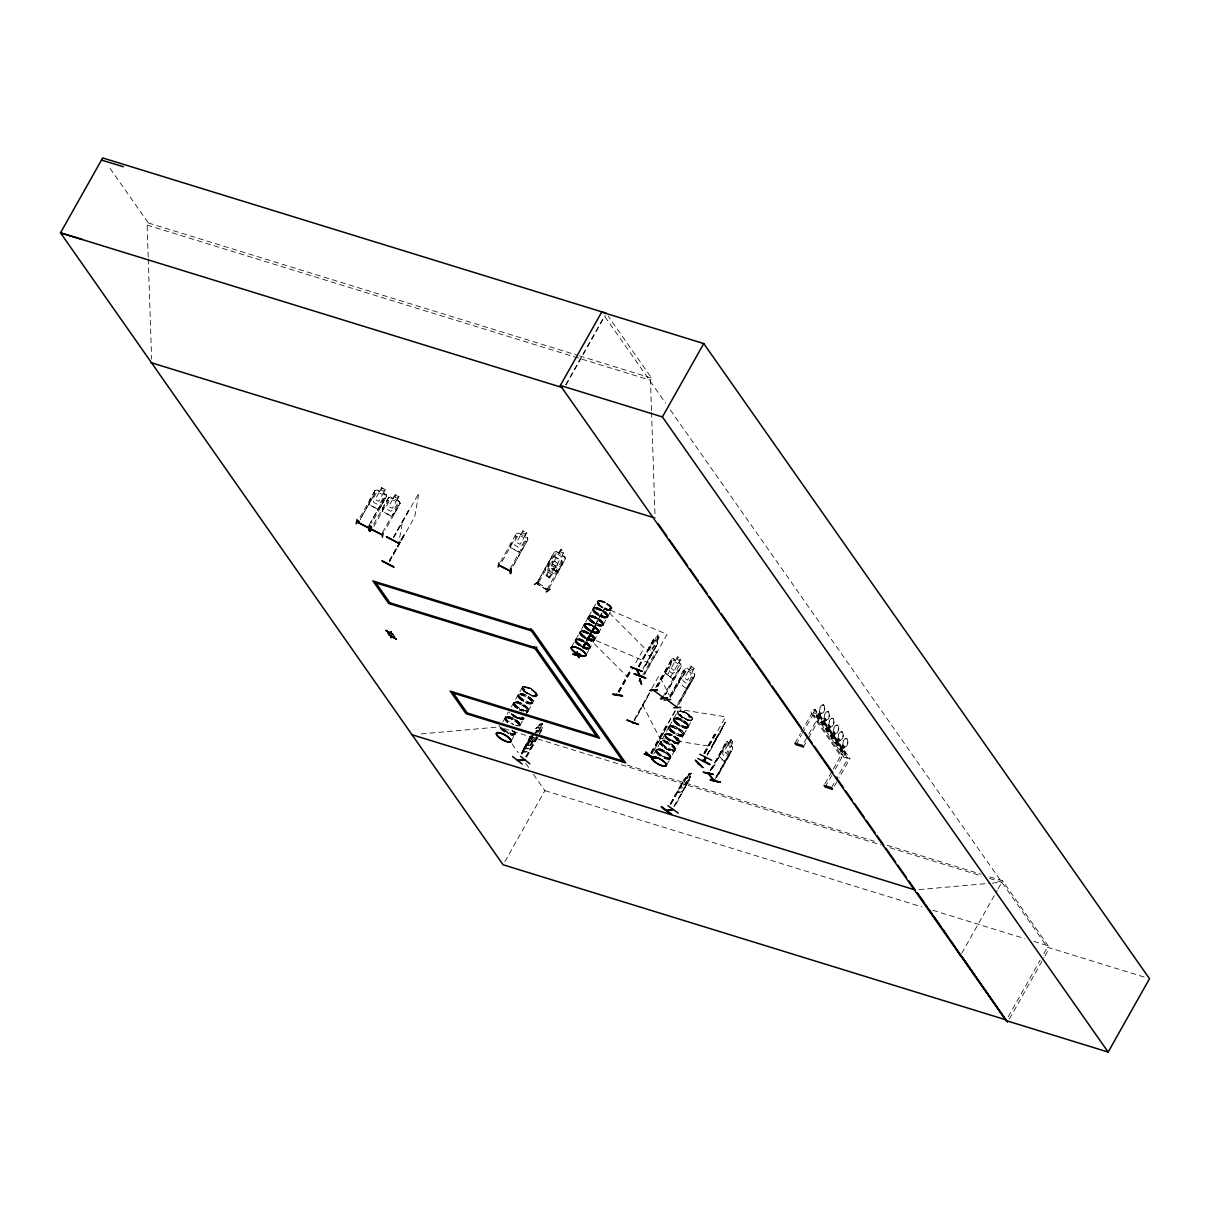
<?xml version="1.0" encoding="UTF-8"?>
<svg xmlns="http://www.w3.org/2000/svg" width="1210" height="1210" viewBox="0 0 1210 1210"><rect width="100%" height="100%" fill="white"/><g stroke="black" fill="none" stroke-linecap="round" stroke-linejoin="round"><path stroke-width="0.75" stroke-dasharray="5 3.75" d="M730.931 745.511L732.504 747.16L732.473 749.202L724.215 761.71L719.163 756.129L726.015 742.048L727.497 741.624L728.889 743.152M676.889 742.849L679.173 742.849M522.826 717.364L521.707 717.303L522.644 717.787M535.395 694.646L534.835 694.056L535.864 694.132M610.868 608.872L609.583 608.267L610.505 608.403M677.116 740.248L675.83 739.628L676.995 740.308M689.594 716.759L688.838 716.486L689.579 717.137M502.861 721.916L508.261 712.297M520.013 725.38L523.824 718.498A8.334 2.692 29.4 0 1 518.576 718.483A8.334 2.692 29.4 0 1 510.756 713.658C514.038 716.169 519.952 721.236 524.066 718.438M576.005 639.122L580.301 631.378M656.334 749.504L652.054 757.112M660.297 742.244L660.887 741.412M517.971 717.575L510.923 713.325A8.304 2.677 29.4 0 0 518.727 718.195A8.334 2.692 29.4 0 0 523.99 718.241M592.839 631.62L598.632 632.739M522.372 687.325L509.637 709.877M537.089 695.311C531.856 682.455 508.956 685.238 532.491 695.75M583.961 624.572L587.062 623.362L592.537 625.373L597.498 628.943L598.965 632.437L597.347 629.276M599.131 632.104C595.108 635.628 587.561 629.941 584.642 626.387M664.668 734.349L667.708 738.72L676.738 743.031M679.506 742.547L679.43 741.594M683.862 734.606L692.377 719.269M546.103 591.902L550.353 589.542L550.111 588.559L550.353 589.542L546.542 592.204M817.325 716.078C823.965 707.396 815.918 711.904 819.14 717.273M818.504 717.258L817.506 715.322M823.435 724.382C824.554 724.684 820.864 721.493 822.467 722.067M821.908 722.476L823.057 724.503M822.709 722.476L824.993 718.165L821.696 722.309M822.513 722.128L823.602 724.306M826.536 729.131C829.909 727.029 828.063 735.196 826.778 729.373M832.707 738.024L831.739 735.952M831.013 735.65L834.265 731.626L831.361 736.3M833.024 737.555L835.46 733.366L834.265 731.626M840.375 748.99L843.521 745.088L844.731 746.842L840.284 749.111M526.516 745.405L526.093 748.249L528.346 748.188L534.971 738.523M528.12 745.163L531.583 736.92M369.64 500.29L368.959 504.494L377.883 509.244L368.808 504.555L369.504 500.244L374.964 490.534L377.051 489.974L379.547 491.305M383.101 507.247L382.39 511.573L391.48 516.262L394.702 513.237L391.48 516.262M510.317 547.48L510.998 543.275M532.702 739.522L531.886 743.757L531.78 740.308L527.711 743.878L531.719 739.522L532.355 735.816M548.886 561.667L548.085 566.083L556.691 571.498L559.852 568.624M549.022 561.727L548.236 566.023L556.706 571.302M373.86 492.818L374.918 493.362L360.217 519.453L374.918 493.362M374.964 490.594L377.051 490.02L386.05 494.663L386.565 496.539L371.621 523.219M381.589 487.706L385.445 489.702L383.419 493.302L386.066 494.618M385.43 498.611L384.356 498.066L370.562 522.675M387.442 499.821L388.516 500.38L373.814 526.456M373.663 524.278L388.561 497.552L390.648 496.977L393.144 498.278L395.186 494.663L399.043 496.705L396.804 500.38L398.06 502.573L394.263 509.319L390.709 511.21L387.094 509.349L386.792 505.462L390.588 498.717L393.205 498.505L395.246 494.845M397.001 500.32L399.648 501.636L400.147 503.602L385.234 530.086M397.924 505.236L399.013 505.629M399.648 501.636L390.633 497.038L388.546 497.597M398.181 546.179L402.355 522.372M510.862 543.275L510.166 547.555L519.241 552.229L522.463 549.204M516.307 536.196L515.248 535.652L516.307 536.196L501.575 562.438M526.789 541.596L525.715 541.052L526.758 541.762L512.98 566.22M561.47 565.705L562.272 561.304L553.62 555.904L550.459 558.778M408.36 511.043L394.188 536.181M404.261 534.457L389.212 561.153M665.364 673.123L672.82 678.916L665.303 673.138L666.302 668.691M665.515 673.062L666.423 668.752M686.191 688.46L689.08 685.525L686.115 688.46L678.765 682.667C680.005 677.676 681.699 669.357 687.083 668.117L694.358 673.879L694.631 675.951L678.75 704.265M678.991 682.591L679.914 678.281M681.472 785.426L680.867 788.134L682.788 787.816L685.435 784.761L691.061 773.235L688.989 777.062L690.365 776.835M607.934 616.268L611.837 609.159M674.817 750.457L669.947 758.912M650.859 645.716L649.755 649.634L650.723 651.54L656.667 642.933L658.966 637.05L657.892 635.189M719.39 756.099L720.646 751.803M588.075 617.599L588.831 616.283M607.98 616.087L606.921 617.72L607.405 617.13A8.44 2.723 29.4 0 0 599.328 608.933A8.44 2.723 29.4 0 0 594.624 611.595A8.44 2.723 29.4 0 0 607.42 617.039L603.185 624.92M536.711 731.914L537.089 731.248L536.605 731.914M515.611 733.094L514.537 734.773M531.024 735.544L522.402 752L528.074 751.833L530.827 748.143M522.538 751.879L523.779 748.4M524.338 748.824L530.01 748.672L532.854 745.058L529.904 748.597L524.338 748.824L525.624 745.254M524.459 748.703L525.715 745.239M536.817 738.024L534.079 741.73L528.392 741.866L529.783 738.387M528.498 741.957L529.874 738.372M584.188 624.118L584.566 626.508L584.052 625.464M692.407 718.528L687.779 713.839L680.413 710.709A8.304 2.677 29.4 0 1 692.059 717.787A8.334 2.692 29.4 0 1 684.905 718.347A8.304 2.677 29.4 0 1 678.235 710.905C676.072 715.715 688.278 722.279 692.438 719.527M692.483 719.511L692.438 718.513M677.449 792.081C681.396 795.666 689.624 780.405 682.274 791.264L677.343 792.005L685.571 777.44M818.656 717.848C818.686 712.766 817.703 719.648 821.56 713.174L820.365 711.435M841.676 750.911L842.508 750.896L841.026 748.778L842.493 750.775L844.731 746.842L843.173 744.982M588.12 617.523L580.724 630.879M660.221 742.607L656.349 749.353M720.706 731.899L707.684 755.085M722.279 728.405L707.427 754.843M713.976 742.683L717.621 735.65L714.112 742.758L715.851 739.431M718.074 735.256L718.634 734.062M721.871 728.511L723.716 725.198L723.035 726.045M722.264 728.284L722.597 727.24L721.568 729.161M724.2 724.276L722.733 726.681M724.336 724.049L724.714 723.323M707.275 754.858L725.229 722.34L724.639 723.625M528.301 710.875L532.536 703.086M718.937 733.426L716.456 738.145L717.772 735.892M148.195 257.17L147.121 225.09L148.331 222.958L108.008 165.498M360.081 517.275L375.07 490.655M381.589 487.645L379.607 491.502L376.991 491.699L373.194 498.444L373.512 502.332L377.112 504.192L380.681 502.301L384.477 495.555L383.222 493.362L385.264 489.702L381.649 487.887M368.748 525.775L384.356 498.066M380.984 506.188L386.413 496.523L385.929 494.708M388.652 497.718L383.222 507.353L382.557 511.497L391.45 516.095M382.33 532.793L397.954 505.084M394.581 513.206L399.996 503.541M393.386 537.346L408.436 510.65M393.795 537.558L418.887 493.03L414.727 516.836L389.62 561.364M389.287 560.759L399.92 541.914M400.797 540.341L404.337 534.049M389.696 560.971L400.329 542.125M401.206 540.552L404.745 534.26M565.69 384.78L604.213 316.4M566.083 384.931L605.257 315.417M500.517 561.879L516.322 533.534L518.409 532.96L527.409 537.648L527.908 539.584L513.01 566.053M524.58 536.348L526.819 532.642L522.947 530.645L520.966 534.487L518.349 534.684L514.553 541.43L514.87 545.317L518.47 547.177L522.039 545.286L525.836 538.556L524.58 536.348L526.622 532.687L523.007 530.827M510.106 568.776L525.715 541.052M534.684 584.687L538.904 581.511L534.109 584.46L538.027 581.692M651.494 410.492L650.481 380.288L651.676 378.155L608.176 316.158M547.888 590.48L536.695 583.598L554.346 551.972L556.358 551.518L558.733 553.015M536.574 583.523L553.363 554.165L554.377 554.8L537.573 584.173M537.815 584.309L538.556 583.144L537.361 582.373M545.922 575.673L548.175 571.982L547.026 569.623L550.822 562.892L554.286 561.153L558.067 554.437L561.5 556.6L557.704 563.331L557.916 567.354L554.12 574.1L551.609 574.145L549.582 577.987L545.922 575.673L549.627 577.957M558.793 553.212L560.82 549.597L564.253 551.745M549.521 577.79L551.563 574.175M546.92 589.814L563.3 560.411L564.314 561.047L547.752 590.571L536.695 583.598M547.601 590.525C550.368 589.512 545.755 588.105 548.085 589.376M524.444 689.201L523.28 688.732L523.809 689.745M523.915 689.942L524.474 690.018M523.582 718.876L523.96 718.195A8.304 2.677 29.4 0 1 518.727 718.195A8.334 2.692 29.4 0 1 510.892 713.401M536.544 695.705A8.334 2.692 29.4 0 0 528.543 687.688A8.334 2.692 29.4 0 0 523.9 690.32A8.304 2.677 29.4 0 0 536.529 695.659A8.304 2.677 29.4 0 0 528.558 687.673A8.304 2.677 29.4 0 0 523.93 690.29A8.334 2.692 29.4 0 0 536.544 695.705L532.097 703.585M511.255 740.777L514.568 734.742M525.155 716.108L527.983 711.193M571.513 647.002L576.096 639.016M588.831 616.162L593.535 607.98M593.263 608.327L597.256 601.37M585.156 625.857L585.474 626.75M598.617 602.867L598.269 603.669M585.64 626.493L584.627 626.009L586.351 627.143M598.345 602.898L599.147 603.291L598.042 603.442M586.154 626.205L585.882 626.977M598.799 603.987L599.827 604.077L598.239 602.837M523.688 748.415L530.056 737.102M521.102 753.724L531.205 735.786M521.419 753.981L531.523 736.058M521.752 753.694L530.933 737.404M522.07 753.966L532.188 736.028M582.297 647.486L594.685 625.494L595.743 625.948L583.402 648.136A8.319 2.677 29.4 0 0 588.846 646.291A8.319 2.677 29.4 0 0 576.852 639.878A8.319 2.677 29.4 0 0 579.711 646.095A8.304 2.677 29.4 0 1 576.867 639.893A8.304 2.677 29.4 0 1 588.846 646.291A8.304 2.677 29.4 0 1 583.507 648.121M582.025 648.046L604.788 607.859L667.088 634.388L644.643 674.212M582.343 648.106L604.788 608.282L644.189 647.758L634.085 665.682M536.378 728.617L540.28 723.625L542.761 723.625L540.28 723.746L538.359 727.437M533.776 735.302L537.573 728.571L539.796 728.481L536 735.211M583.568 647.138L595.396 626.78L594.413 626.054L595.078 626.72M535.652 732.519L537.769 731.279L537.089 732.489M583.356 647.94L595.743 625.948M529.965 745.299L533.761 738.569L531.523 738.629L527.711 745.36L530.373 745.103L533.217 742.184L537.013 735.453M538.707 732.473L542.504 723.656M540.583 727.361L542.655 723.535M525.715 756.734L536.181 738.493M526.032 756.991L538.889 734.167M540.371 731.596L542.171 728.39L542.156 727.089L540.719 727.225M610.158 608.04L610.369 608.69M526.365 756.704L542.383 728.405L542.261 727.165L536.59 727.422M597.513 631.726L597.105 630.985L597.468 631.983M526.683 756.976L541.384 730.885L540.416 730.643L541.384 730.885M610.173 608.388L610.853 608.811L609.84 608.554M586.139 654.807L589.845 648.318A8.44 2.723 29.4 0 0 581.753 640.105A8.44 2.723 29.4 0 0 577.064 642.767A8.44 2.723 29.4 0 0 589.845 648.212L589.784 648.379M504.903 861.55L544.863 790.644L533.186 774.022M618.113 691.576L630.501 669.569M618.431 691.621L630.818 669.629M618.779 692.241L631.166 670.249M619.096 692.286L633.163 667.315M638.336 666.256L654.262 638.003M638.744 666.392L653.43 640.317M638.623 666.816L653.324 640.725M639.031 666.967L654.655 638.986L655.85 638.804L658.043 635.053L656.017 638.653M657.06 640.71L659.087 637.095L657.922 635.008M643.009 668.525L656.259 645.853L643.69 669.236M649.483 656.455L657.363 644.038L643.296 669.085M642.707 675.331L655.926 651.57L657.03 652.22L655.926 651.57M644.582 674.015L656.97 652.024M634.04 719.935L650.874 690.078M651.782 688.445L659.132 675.407L669.372 695.372M634.327 720.495L649.483 693.375L634.721 720.646M655.79 687.295L671.777 658.996L673.607 658.588L675.694 660.388L673.365 660.357L669.569 667.103L669.523 671.217L672.473 673.531L675.694 671.868L679.491 665.137L678.583 662.702M656.017 687.28L671.852 659.117M657.574 686.342L671.595 661.87L657.817 686.327M667.481 674.832L677.691 656.576L680.867 659.042L678.75 662.656L680.988 664.335L681.275 666.408L665.288 694.661M670.446 677.131L680.867 659.042M662.808 697.217L679.339 667.875L680.217 668.54L665.515 694.631M670.34 695.266L685.344 668.661M669.674 696.884L684.361 670.794L685.223 671.474L670.521 697.565M670.279 697.58L685.223 671.474M691.137 666.105L689.065 669.932L686.826 669.901L683.03 676.632L682.969 680.761L685.873 683.06L689.065 681.411L692.861 674.666L691.984 672.231L694.268 668.586L691.061 666.12L694.268 668.586M677.887 703.585L692.831 677.494L676.299 706.837M650.814 752.65L665.863 725.939L666.544 726.65L665.863 725.939M689.004 685.541L694.419 675.921M651.101 753.27L675.286 710.3M678.991 704.25L693.693 678.175L692.589 677.509M651.343 753.527L676.451 708.984M651.933 753.406L666.982 726.696L652.19 753.664M669.387 726.348L673.864 718.377M673.925 718.18L677.781 711.48M679.884 714.717L680.262 714.55M680.625 715.246L681.381 715.443L680.489 715.73M666.665 764.917L670.385 758.413A8.44 2.723 29.4 0 0 662.293 750.215A8.44 2.723 29.4 0 0 657.59 752.877A8.44 2.723 29.4 0 0 670.385 758.322M683.302 735.453L683.393 735.332A8.44 2.723 29.4 0 1 670.597 729.796A8.44 2.723 29.4 0 1 675.301 727.134A8.44 2.723 29.4 0 1 683.393 735.241L674.454 750.896A8.304 2.677 29.4 0 1 661.749 745.678A8.319 2.677 29.4 0 1 666.377 743.061A8.319 2.677 29.4 0 1 674.348 751.047A8.319 2.677 29.4 0 1 661.734 745.678A8.304 2.677 29.4 0 1 666.377 743.061A8.304 2.677 29.4 0 1 674.333 751.047L674.469 750.85M670.159 803.939L684.194 778.832M670.506 804.196L683.378 781.373M670.733 803.848L683.589 781.025M671.081 804.106L685.268 778.68L689.004 773.583L691.061 773.235M689.11 773.78L687.083 777.395L684.346 778.953M673.894 806.268L689.155 780.087L674.802 806.42M703.857 753.119L714.475 734.258L715.564 734.652L714.475 734.258M684.83 787.468L690.35 776.623L690.365 777.924M674.242 806.525L690.365 777.773M704.114 753.376L714.732 734.515M704.689 753.255L715.322 734.394M704.946 753.512L725.622 716.834L680.08 709.574M707.018 754.616L725.229 722.34M710.149 770.422L726.061 742.184M710.497 770.498L725.198 744.407L725.788 745.073L712.009 769.515M711.661 769.454L725.44 744.997M728.783 743.333L730.825 739.522L733.078 741.927L727.391 754.677L724.699 756.386L722.688 754.163L723.232 750.094L727.029 743.348L728.783 743.333L730.931 739.749L732.837 741.942M715.987 776.865L731.021 750.85L731.611 751.501L716.91 777.591M714.49 780.193L731.021 750.85M716.577 777.516L731.264 751.44L730.674 750.775M795.015 743.167L800.521 733.381M801.443 731.747L811.547 713.824L810.836 710.951L815.298 709.468L845.472 753.331L843.672 756.537L849.965 758.519L838.984 777.985M843.672 756.537L813.483 712.69L815.298 709.468M796.059 744.679L801.565 734.894M802.487 733.275L812.591 715.337L819.987 717.651M816.115 715.851L819.457 718.649L817.642 718.074L816.115 715.851L816.81 714.626L818.747 715.382L819.503 718.15L820.153 717.424L808.053 738.856M817.93 716.426L818.747 715.382M819.503 718.15L817.688 717.575L818.202 716.668L820.153 717.424M817.642 718.074L818.338 716.849M804.242 742.244L807.902 735.756M808.809 734.122L819.775 714.656L813.483 712.69M819.094 717.137L821.212 713.068L820.017 711.314M803.455 747.009L807.13 740.475M820.758 722.582L821.439 721.357L823.375 722.113L824.131 724.881L824.781 724.155L824.086 725.38L820.758 722.582L824.086 725.38M824.131 724.881L822.316 724.321L821.439 721.357M822.558 723.156L823.375 722.113M822.286 724.805L822.845 723.398L824.781 724.155M823.723 723.867L825.84 719.799L824.645 718.044M825.386 729.312L826.067 728.102L828.018 728.843L828.774 731.611L829.41 730.885L828.729 732.111L825.386 729.312L828.729 732.111M828.774 731.611L826.959 731.052L826.067 728.102M827.141 728.571L829.636 724.896L830.831 726.635L828.593 730.583L827.126 728.586L828.593 730.583M827.201 729.887L828.018 728.843M826.914 731.536L827.474 730.129L829.41 730.885M827.595 731.142L830.484 726.529L829.273 724.79M830.015 736.058L830.71 734.833L832.646 735.589L833.403 738.342L834.053 737.616L833.357 738.841L830.015 736.058L833.357 738.841M833.403 738.342L831.588 737.782L830.71 734.833M831.83 736.618L832.646 735.589M831.588 737.782L832.102 736.86L834.053 737.616M831.542 738.266L832.238 737.041M833.917 731.521L835.112 733.26L832.707 737.843M837.985 745.572L834.643 742.789L835.339 741.564L837.154 742.123L836.458 743.348L837.985 745.572L838.681 744.347L836.216 744.513L835.339 741.564M836.397 742.048L837.849 744.044L836.518 742.093L835.611 742.501L838.893 738.357L840.103 740.112L837.426 744.543L839.74 739.991L838.545 738.251M836.216 744.513L836.745 743.59L838.681 744.347M836.186 744.997L836.866 743.787M842.629 752.302L839.286 749.519L839.967 748.294L841.918 749.05L841.101 750.079L842.629 752.302L843.309 751.077L840.859 751.244L839.967 748.294M840.859 751.244L841.373 750.321L843.309 751.077M840.814 751.743L841.495 750.518M844.383 746.721L841.585 750.745M824.993 783.778L832.344 770.725M833.266 769.106L840.617 756.053L848.013 758.383L836.065 779.573M825.19 787.014L831.618 775.61M835.293 769.091L841.721 757.672L841.026 754.813L810.836 710.951M831.482 787.725L835.157 781.206M834.416 786.092L838.076 779.603M961.723 953.344L997.252 890.303M998.174 888.684L1002.591 880.835L988.162 876.388M1008.263 1016.748L1040.146 960.165M1043.791 953.692L1048.223 945.857L1002.591 880.835M1009.458 1018.911L1044.064 957.473M1044.986 955.855L1048.631 949.381M827.005 729.509L829.636 724.896M837.849 744.044L836.67 742.29L838.893 738.357M842.493 750.775L841.298 749.02L843.521 745.088M823.949 723.837C820.456 717.742 824.827 729.464 826.203 719.905L824.993 718.165M714.112 742.758L715.972 739.491M505.886 716.789L505.598 717.031A8.44 2.723 29.4 0 1 515.294 720.026A8.44 2.723 29.4 0 1 519.544 726.076M594.413 640.12A8.44 2.723 29.4 0 1 581.617 634.675A8.44 2.723 29.4 0 1 586.321 632.013A8.44 2.723 29.4 0 1 594.413 640.12L589.739 648.53M594.352 640.287L594.276 640.453A8.44 2.723 29.4 0 0 586.079 632.437A8.44 2.723 29.4 0 0 581.39 635.084A8.44 2.723 29.4 0 0 594.186 640.544L594.11 640.589M669.311 726.469L669.629 726.045M651.887 653.627L649.452 656.637L647.093 651.766M527.484 711.767L528.346 710.86M593.928 640.801L603.215 624.904M682.985 735.801L683.756 735.014M522.69 689.11L523.461 688.777M523.37 688.792L524.716 689.73L523.733 689.851M584.778 625.948L585.398 626.311M584.99 626.341L586.593 626.644M585.791 627.067L586.759 627.4L586.548 626.538M609.931 608.222L610.808 608.312M537.028 695.372L535.561 696.234L530.645 695.039M521.692 717.227L522.947 717.621M596.575 631.348L597.816 631.998L597.483 631.091M677.57 711.495L678.099 710.905A8.334 2.692 29.4 0 0 684.905 718.347A8.304 2.677 29.4 0 0 692.059 717.787A8.334 2.692 29.4 0 0 680.459 710.769M680.065 715.473L681.23 715.518M666.241 737.964L667.663 737.813M668.222 738.297L668.298 739.174L666.468 738.024M688.838 716.547L689.881 717.227M505.493 717.152L505.568 717.046A8.44 2.723 29.4 0 0 509.864 723.096M532.869 702.783L532.113 703.6M607.284 617.387L607.254 617.418A8.44 2.723 29.4 0 0 599.086 609.356A8.44 2.723 29.4 0 0 594.397 612.003A8.44 2.723 29.4 0 0 607.178 617.463L607.072 617.539M668.903 726.847L661.25 740.974M674.817 750.578L674.832 750.533A8.44 2.723 29.4 0 0 666.619 742.532A8.44 2.723 29.4 0 0 661.915 745.194A8.44 2.723 29.4 0 0 674.711 750.639L674.484 750.865M724.23 761.544L726.953 758.776M602.444 625.706L602.852 625.237A8.44 2.723 29.4 0 0 594.76 617.024A8.44 2.723 29.4 0 0 590.057 619.686A8.44 2.723 29.4 0 0 602.852 625.131L602.459 625.706M672.73 678.75L675.724 675.982M672.745 678.931L675.815 676.087M377.898 509.198L381.105 506.219L377.883 509.244M556.676 571.332L559.776 568.503M828.23 731.037L827.035 728.768M842.13 751.228L841.086 749.111M584.475 623.891L590.419 624.784L597.332 629.26L592.34 625.736M523.733 718.725L517.804 717.817M665.001 734.001L672.896 735.816L679.46 741.669M554.316 552.002L556.343 551.669M556.328 551.548L564.858 556.918L565.297 558.944L555.995 575.4L553.983 575.869L545.453 570.485L545.06 568.428M562.363 555.345L564.904 556.887M538.556 583.144L547.071 588.922M546.3 591.372L550.111 588.559M545.907 591.887L549.93 589.179M530.313 738.66L534.23 733.804L529.753 742.274L532.007 742.214L534.275 738.176L532.143 738.191M819.321 717.106L818.126 715.367L821.212 713.068M822.77 722.098L825.84 719.799M827.398 728.828L830.484 726.529M832.026 735.559C833.251 738.07 831.497 735.347 835.112 733.26M836.67 742.29L839.74 739.991M826.869 728.571L826.385 729.403L827.186 728.919M841.026 754.813L845.472 753.331M522.841 689.019L523.401 689.624M611.882 608.433C610.929 604.455 596.212 596.106 597.574 603.427M598.375 633.117L597.438 633.359M726.015 742.048L727.391 741.594L732.504 747.16M516.428 533.686L518.394 533.156M597.558 600.81L598.496 600.553M597.634 602.943L598.163 602.777M596.923 631.423L597.68 631.423M679.324 714.686L680.141 714.565M679.702 714.762L680.837 715.034M680.111 715.049L681.336 715.503M667.481 738.811L668.374 738.523L666.483 738.312M671.777 658.996L673.577 658.739M691.167 773.326L689.11 773.674M689.004 774.249L690.245 774.037L688.324 775.444M685.525 777.546L690.456 776.714M689.503 780.344L688.596 780.178M670.718 661.189L671.595 661.87M681.2 666.408L680.807 664.426L673.516 658.754M421.246 733.91L498.459 727.013L499.231 725.637L502.422 730.174M918.95 889.622L990.521 883.224M992.397 883.058L1001.819 882.211L989.19 878.324M836.125 742.229L837.471 744.71L836.413 742.32M694.358 673.879L694.631 675.951M538.344 727.331L535.228 728.707M528.513 741.745L533.988 741.533M536.242 730.613L538.662 730.538L536.166 730.643M530.509 737.465L534.442 737.359M530.6 737.555L532.294 737.51M522.433 751.788L528.074 751.833M585.534 623.634L586.88 623.725M522.902 688.853L523.703 689.261M689.594 720.268L690.94 720.358M667.633 738.327L668.374 738.523L667.103 738.13M659.904 738.327L709.075 746.177M666.982 726.696L666.135 726.56L667.239 726.953M719.269 756.159L724.321 761.74M538.253 583.159L537.18 582.464M597.982 602.913L599.026 603.654M599.434 604.168L598.375 603.73M585.61 626.508L586.381 627.022M586.427 627.249L585.61 626.977M594.397 632.845L596.061 633.238M524.55 690.123L522.932 689.443M674.923 742.955C696.264 741.412 642.087 723.58 674.893 742.985L673.047 742.259M148.331 222.958L577.714 355.347M579.514 355.906L651.676 378.155M147.121 225.09L650.481 380.288M627.324 765.128L878.097 842.447M887.127 845.23L980.932 874.164M503.148 730.855A8.319 2.677 29.4 0 1 500.229 727.437L880.941 844.943M889.955 847.726L981.96 876.101M544.863 790.644L921.929 906.91M932.759 910.253L1024.764 938.612M1033.779 941.395L1048.223 945.857M1144.131 977.045L1047.437 947.218L669.901 409.298M823.541 705.006A4.613 2.405 -72.6 0 1 822.891 712.508A4.613 2.405 -72.6 0 1 819.246 710.33A4.613 2.405 -72.6 0 1 823.541 705.006L823.904 705.112A4.613 2.405 -72.6 0 1 823.239 712.63A4.613 2.405 -72.6 0 1 819.593 710.436A4.613 2.405 -72.6 0 1 823.904 705.112M828.184 711.737A4.613 2.405 -72.6 0 1 827.519 719.239A4.613 2.405 -72.6 0 1 823.874 717.061A4.613 2.405 -72.6 0 1 828.184 711.737L828.532 711.843A4.613 2.405 -72.6 0 1 827.867 719.36A4.613 2.405 -72.6 0 1 824.222 717.167A4.613 2.405 -72.6 0 1 828.532 711.843M832.813 718.468A4.613 2.405 -72.6 0 1 832.147 725.985A4.613 2.405 -72.6 0 1 828.502 723.792A4.613 2.405 -72.6 0 1 832.813 718.468L833.161 718.574A4.613 2.405 -72.6 0 1 832.495 726.091A4.613 2.405 -72.6 0 1 828.865 723.898A4.613 2.405 -72.6 0 1 833.161 718.574M818.232 716.305L816.417 715.73L817.688 717.575M837.441 725.198A4.613 2.405 -72.6 0 1 836.791 732.716A4.613 2.405 -72.6 0 1 833.145 730.522A4.613 2.405 -72.6 0 1 837.441 725.198L837.804 725.319A4.613 2.405 -72.6 0 1 837.139 732.821A4.613 2.405 -72.6 0 1 833.493 730.628A4.613 2.405 -72.6 0 1 837.804 725.319M821.046 722.461L822.86 723.035M842.084 731.929A4.613 2.405 -72.6 0 1 841.419 739.446A4.613 2.405 -72.6 0 1 837.774 737.253A4.613 2.405 -72.6 0 1 842.084 731.929L842.432 732.05A4.613 2.405 -72.6 0 1 841.767 739.552A4.613 2.405 -72.6 0 1 838.122 737.359A4.613 2.405 -72.6 0 1 842.432 732.05M825.689 729.207L827.504 729.766M846.713 738.66A4.613 2.405 -72.6 0 1 846.047 746.177A4.613 2.405 -72.6 0 1 842.402 743.984A4.613 2.405 -72.6 0 1 846.713 738.66L847.06 738.781A4.613 2.405 -72.6 0 1 846.395 746.283A4.613 2.405 -72.6 0 1 842.765 744.105A4.613 2.405 -72.6 0 1 847.06 738.781M830.317 735.937L832.132 736.497M834.945 742.668L838.031 745.073M834.643 742.789L836.458 743.348M839.589 749.398L842.674 751.818M839.286 749.519L841.101 750.079M598.889 603.896L599.812 603.956M680.837 716.033L679.702 715.428M667.844 739.113L666.695 738.493M588.257 637.201L650.541 663.73M595.804 626.145L594.685 625.494M598.874 604.183L597.8 603.487M585.806 627.37A8.334 2.692 29.4 0 1 590.45 624.738A8.334 2.692 29.4 0 1 598.451 632.754A8.334 2.692 29.4 0 1 585.806 627.37L585.02 626.75M592.688 631.862L584.748 626.175M683.952 711.843L685.873 712.766M523.9 688.838L524.868 689.912M837.713 743.847L836.866 744.619M840.527 749.519C842.16 749.822 838.348 748.461 841.495 751.349M510.333 547.434L519.226 552.017M395.231 494.905L398.846 496.765M585.64 626.962L584.808 626.568M513.827 716.078L515.717 717.182M553.651 556.071L562.075 561.395M687.764 713.87L689.458 715.08M674.953 736.603L676.647 737.828M669.236 740.233L666.15 737.782M525.14 691.787L526.834 692.997M674.938 661.598L677.902 663.897M671.142 668.328L674.106 670.642M585.625 627.718A8.334 2.692 29.4 0 0 598.254 633.102A8.334 2.692 29.4 0 0 590.268 625.086A8.334 2.692 29.4 0 0 585.625 627.718L587.016 628.913M676.451 738.16L677.842 739.386M588.241 637.625L627.657 677.101M597.649 603.306C599.858 606.452 609.84 613.667 611.927 608.494M597.528 628.958L598.542 630.123M677.887 739.386L678.901 740.565M604.924 316.717L665.561 403.111M511.966 743.787L518.334 752.847M525.76 763.434L528.952 767.972M819.775 714.656L849.965 758.519M814.194 709.136L848.013 758.383M831.769 735.317L833.221 737.313M831.209 735.998L832.238 737.873M811.547 713.824L841.721 757.672M598.33 630.47L598.92 631.529M585.035 626.523L584.188 625.116M642.601 704.749L659.662 738.024M657.68 642.192L655.215 637.292L654.126 637.957L647.002 651.827L649.619 656.516M527.288 537.694L527.757 539.554M399.527 501.727L399.996 503.587M564.783 556.978L565.161 558.914M545.196 568.458L545.574 570.394M651.555 412.383L655.109 518.061M148.27 259.061L151.628 359.083M518.077 708.531A8.44 2.723 29.4 0 1 514.084 702.36A8.44 2.723 29.4 0 1 524.671 706.262A8.44 2.723 29.4 0 1 526.804 711.752M523.794 711.268A8.44 2.723 29.4 0 1 519.967 709.65M522.871 718.453A8.289 2.677 29.4 0 1 512.616 714.082M523.733 718.422A8.334 2.692 29.4 0 1 512.48 714.278M524.021 710.86A8.44 2.723 29.4 0 1 513.554 702.859A8.44 2.723 29.4 0 1 524.323 705.445A8.44 2.723 29.4 0 1 525.684 711.253M513.615 731.006A8.44 2.723 29.4 0 1 510.786 734.349M508.911 733.668A8.44 2.723 29.4 0 1 506.96 732.731M505.069 731.611A8.44 2.723 29.4 0 1 500.94 727.966M523.007 717.061A8.304 2.677 29.4 0 1 520.088 719.436A8.304 2.677 29.4 0 1 510.544 714.066M509.546 712.917A8.304 2.677 29.4 0 1 509.002 711.888M523.854 718.498A8.334 2.692 29.4 0 1 518.576 718.498A8.334 2.692 29.4 0 1 510.756 713.643M514.855 731.763A8.44 2.723 29.4 0 1 511.013 733.941A8.44 2.723 29.4 0 1 501.167 727.543M504.842 732.05A8.304 2.677 29.4 0 1 500.244 727.452M507.913 722.294A8.44 2.723 29.4 0 1 509.334 717.696A8.44 2.723 29.4 0 1 519.771 725.939M658.573 754.995A8.304 2.677 29.4 0 1 658.331 750.079A8.304 2.677 29.4 0 1 669.659 756.764A8.304 2.677 29.4 0 1 664.033 758.231A8.319 2.677 29.4 0 0 669.387 756.401A8.319 2.677 29.4 0 0 657.393 749.988A8.319 2.677 29.4 0 0 660.252 756.205M660.478 755.751A8.44 2.723 29.4 0 1 658.028 749.474A8.44 2.723 29.4 0 1 670.264 756.704A8.44 2.723 29.4 0 1 662.369 756.87M551.972 561.591L552.062 567.308C544.485 569.154 547.964 572.875 552.32 568.579C550.792 574.553 555.768 576.399 553.59 568.231C561.364 566.25 558.158 562.574 553.288 567.006L553.273 562.272L552.093 561.485M657.635 642.056L657.302 644.023L657.635 642.056M722.188 728.102L721.402 729.872L722.188 728.102M378.927 492.697L375.13 499.443L378.745 501.303L382.541 494.557L378.927 492.697M381.952 488.825L381.271 490.02L383.585 491.215L384.266 490.02L381.952 488.825M392.524 499.715L388.728 506.461L392.327 508.321L396.139 501.575L392.524 499.715M395.534 495.828L394.868 497.038L397.183 498.233L397.863 497.038L395.534 495.828M520.285 535.682L516.489 542.428L520.103 544.288L523.9 537.558L520.285 535.682M523.31 531.81L522.629 533.005L524.943 534.215L525.624 533.005L523.31 531.81M556.237 553.288L552.441 560.018L552.652 564.072L548.856 570.787L552.274 572.935L556.086 566.204L559.534 564.48L563.331 557.75L562.166 555.39L564.435 551.699L560.729 549.431L558.748 553.242L556.237 553.288M547.782 574.175L547.101 575.385L549.295 576.762L549.975 575.567L547.782 574.175M561.062 550.611L560.381 551.82L562.574 553.197L563.255 552.002L561.062 550.611M540.341 724.336L539.66 725.546L541.777 724.276L540.341 724.336M655.17 639.999L651.373 646.745L652.356 648.651L656.153 641.92L655.17 639.999M657.726 636.127L657.665 638.562L657.726 636.127M677.842 657.801L677.177 658.996L679.067 660.478L679.748 659.269L677.842 657.801M688.384 671.127L684.588 677.872L687.507 680.171L691.303 673.441L688.384 671.127M691.288 667.33L690.607 668.54L692.483 670.022L693.164 668.812L691.288 667.33M686.297 778.514L682.5 785.245L684.406 784.927L688.203 778.181L686.297 778.514M728.102 744.543L724.306 751.274L726.318 753.497L730.114 746.751L728.102 744.543M730.84 740.717L730.159 741.927L731.46 743.348L732.126 742.154L730.84 740.717M687.84 727.391L687.462 727.83A8.319 2.677 29.4 0 1 674.741 722.597A8.319 2.677 29.4 0 1 679.37 719.98A8.319 2.677 29.4 0 1 687.356 727.966L687.9 727.316M687.84 727.452L687.809 727.482A8.44 2.723 29.4 0 0 679.627 719.451A8.44 2.723 29.4 0 0 674.923 722.113A8.44 2.723 29.4 0 0 687.719 727.558L687.764 727.558M602.519 625.63L602.489 625.676A8.44 2.723 29.4 0 1 589.83 620.11A8.44 2.723 29.4 0 1 594.534 617.448A8.44 2.723 29.4 0 1 602.625 625.555L602.58 625.585M530.54 737.344L529.042 738.66L530.54 737.344M589.693 648.59L589.663 648.62A8.44 2.723 29.4 0 1 576.822 643.191A8.44 2.723 29.4 0 1 581.526 640.529A8.44 2.723 29.4 0 1 589.618 648.636L589.663 648.62M683.121 735.695L683.09 735.725A8.44 2.723 29.4 0 1 670.355 730.22A8.44 2.723 29.4 0 1 675.059 727.558A8.44 2.723 29.4 0 1 683.151 735.665L683.151 735.665M557.704 563.331L554.271 561.183L557.704 563.315M556.071 566.22L552.652 564.072L556.086 566.204M513.917 702.904A8.304 2.677 29.4 0 0 517.85 708.969A8.319 2.677 29.4 0 1 513.917 702.889A8.319 2.677 29.4 0 1 524.338 706.746A8.319 2.677 29.4 0 1 526.456 712.161A8.304 2.677 29.4 0 0 524.338 706.746A8.304 2.677 29.4 0 0 513.917 702.904M519.71 710.073A8.304 2.677 29.4 0 0 521.631 710.996A8.319 2.677 29.4 0 1 519.71 710.073M523.537 691.001A8.304 2.677 29.4 0 0 536.136 696.355A8.304 2.677 29.4 0 0 528.165 688.369A8.304 2.677 29.4 0 0 523.537 691.001M523.748 690.592A8.334 2.692 29.4 0 0 536.393 695.977A8.334 2.692 29.4 0 0 528.392 687.961A8.334 2.692 29.4 0 0 523.748 690.592M519.514 697.958A8.44 2.723 29.4 0 0 532.309 703.418A8.44 2.723 29.4 0 0 524.217 695.311A8.44 2.723 29.4 0 0 519.514 697.958M515.536 705.188A8.304 2.677 29.4 0 0 528.135 710.557A8.304 2.677 29.4 0 0 520.164 702.571A8.319 2.677 29.4 0 0 515.536 705.188A8.319 2.677 29.4 0 0 528.15 710.557A8.319 2.677 29.4 0 0 520.164 702.571A8.304 2.677 29.4 0 0 515.536 705.188M519.347 698.457A8.304 2.677 29.4 0 0 531.931 703.812A8.319 2.677 29.4 0 0 523.96 695.826A8.319 2.677 29.4 0 0 519.332 698.442A8.319 2.677 29.4 0 0 531.946 703.827A8.304 2.677 29.4 0 0 523.96 695.826A8.304 2.677 29.4 0 0 519.347 698.457M519.755 697.55A8.44 2.723 29.4 0 0 532.536 702.995A8.44 2.723 29.4 0 0 524.444 694.888A8.44 2.723 29.4 0 0 519.755 697.55M520.103 697.096A8.304 2.677 29.4 0 0 532.702 702.45A8.304 2.677 29.4 0 0 524.732 694.48A8.319 2.677 29.4 0 0 520.088 697.096A8.319 2.677 29.4 0 0 532.718 702.466A8.319 2.677 29.4 0 0 524.732 694.464A8.304 2.677 29.4 0 0 520.103 697.096M510.333 733.094A8.304 2.677 29.4 0 0 515.551 732.277A8.319 2.677 29.4 0 1 510.333 733.094A8.319 2.677 29.4 0 1 501.53 727.104A8.304 2.677 29.4 0 0 510.333 733.094M505.78 716.789A8.304 2.677 29.4 0 0 513.947 724.624A8.319 2.677 29.4 0 1 505.765 716.774A8.319 2.677 29.4 0 1 517.698 721.19A8.319 2.677 29.4 0 1 515.808 725.304A8.304 2.677 29.4 0 0 517.698 721.19A8.304 2.677 29.4 0 0 505.78 716.789M510.469 734.757A8.304 2.677 29.4 0 0 511.86 730.235A8.319 2.677 29.4 0 1 510.484 734.757M509.123 718.226A8.304 2.677 29.4 0 0 507.716 722.748A8.319 2.677 29.4 0 1 509.108 718.226A8.319 2.677 29.4 0 1 519.408 726.363A8.304 2.677 29.4 0 0 509.123 718.226M670.189 730.704A8.304 2.677 29.4 0 0 682.788 736.058A8.319 2.677 29.4 0 0 674.817 728.072A8.319 2.677 29.4 0 0 670.174 730.704A8.319 2.677 29.4 0 0 682.803 736.073A8.304 2.677 29.4 0 0 674.817 728.087A8.304 2.677 29.4 0 0 670.189 730.704M666.347 737.48A8.334 2.692 29.4 0 0 678.991 742.864A8.334 2.692 29.4 0 0 670.99 734.848A8.334 2.692 29.4 0 0 666.347 737.48M666.619 737.026A8.304 2.677 29.4 0 0 679.218 742.38A8.304 2.677 29.4 0 0 671.247 734.409A8.304 2.677 29.4 0 0 666.619 737.026A8.289 2.677 29.4 0 0 679.203 742.38A8.289 2.677 29.4 0 0 671.247 734.425A8.289 2.677 29.4 0 0 666.634 737.041M678.946 715.14A8.304 2.677 29.4 0 0 691.545 720.51A8.304 2.677 29.4 0 0 683.574 712.524A8.304 2.677 29.4 0 0 678.946 715.14M666.498 737.208A8.334 2.692 29.4 0 0 679.143 742.592A8.334 2.692 29.4 0 0 671.142 734.576A8.334 2.692 29.4 0 0 666.498 737.208M666.362 737.495A8.304 2.677 29.4 0 0 678.946 742.864A8.304 2.677 29.4 0 0 670.99 734.878A8.304 2.677 29.4 0 0 666.362 737.495M679.158 714.747A8.334 2.692 29.4 0 0 691.802 720.116A8.334 2.692 29.4 0 0 683.801 712.115A8.334 2.692 29.4 0 0 679.158 714.747M670.96 729.343A8.304 2.677 29.4 0 0 683.544 734.697A8.304 2.677 29.4 0 0 675.573 726.726A8.319 2.677 29.4 0 0 670.945 729.343A8.319 2.677 29.4 0 0 683.559 734.712A8.319 2.677 29.4 0 0 675.573 726.711A8.304 2.677 29.4 0 0 670.96 729.343M674.756 722.597A8.304 2.677 29.4 0 0 687.341 727.966A8.304 2.677 29.4 0 0 679.385 719.98A8.304 2.677 29.4 0 0 674.756 722.597M675.165 721.705A8.44 2.723 29.4 0 0 687.961 727.149A8.44 2.723 29.4 0 0 679.854 719.042A8.44 2.723 29.4 0 0 675.165 721.705M675.513 721.251A8.304 2.677 29.4 0 0 688.112 726.605A8.319 2.677 29.4 0 0 680.141 718.619A8.319 2.677 29.4 0 0 675.498 721.236A8.319 2.677 29.4 0 0 688.127 726.62A8.304 2.677 29.4 0 0 680.141 718.619A8.304 2.677 29.4 0 0 675.513 721.251M665.954 738.221A8.304 2.677 29.4 0 0 678.538 743.59A8.304 2.677 29.4 0 0 670.582 735.604A8.304 2.677 29.4 0 0 665.954 738.221M666.15 737.813A8.334 2.692 29.4 0 0 678.795 743.197A8.334 2.692 29.4 0 0 670.794 735.196A8.334 2.692 29.4 0 0 666.15 737.813M657.953 752.423A8.304 2.677 29.4 0 0 670.537 757.778A8.319 2.677 29.4 0 0 662.566 749.792A8.319 2.677 29.4 0 0 657.938 752.423A8.319 2.677 29.4 0 0 670.552 757.793A8.304 2.677 29.4 0 0 662.581 749.807A8.304 2.677 29.4 0 0 657.953 752.423M662.157 744.785A8.44 2.723 29.4 0 0 674.953 750.23A8.44 2.723 29.4 0 0 666.861 742.123A8.44 2.723 29.4 0 0 662.157 744.785M662.505 744.316A8.304 2.677 29.4 0 0 675.104 749.686A8.319 2.677 29.4 0 0 667.133 741.7A8.319 2.677 29.4 0 0 662.505 744.316A8.319 2.677 29.4 0 0 675.12 749.701A8.304 2.677 29.4 0 0 667.133 741.7A8.304 2.677 29.4 0 0 662.505 744.316M589.648 620.594A8.304 2.677 29.4 0 0 602.247 625.948A8.304 2.677 29.4 0 0 594.276 617.977A8.319 2.677 29.4 0 0 589.648 620.594A8.319 2.677 29.4 0 0 602.262 625.963A8.319 2.677 29.4 0 0 594.276 617.962A8.304 2.677 29.4 0 0 589.648 620.594M598.814 604.334A8.304 2.677 29.4 0 0 611.413 609.704A8.319 2.677 29.4 0 0 603.442 601.718A8.319 2.677 29.4 0 0 598.799 604.334A8.319 2.677 29.4 0 0 611.413 609.704A8.304 2.677 29.4 0 0 603.442 601.718A8.304 2.677 29.4 0 0 598.814 604.334M598.814 604.35A8.289 2.677 29.4 0 0 611.383 609.704A8.289 2.677 29.4 0 0 603.427 601.748A8.334 2.692 29.4 0 0 598.769 604.365A8.334 2.692 29.4 0 0 611.413 609.749A8.334 2.692 29.4 0 0 603.412 601.733A8.289 2.677 29.4 0 0 598.814 604.35M586.094 626.916A8.304 2.677 29.4 0 0 598.678 632.27A8.304 2.677 29.4 0 0 590.722 624.299A8.304 2.677 29.4 0 0 586.094 626.916A8.289 2.677 29.4 0 0 598.663 632.285A8.289 2.677 29.4 0 0 590.707 624.315A8.289 2.677 29.4 0 0 586.094 626.931M598.421 605.03A8.304 2.677 29.4 0 0 611.005 610.4A8.304 2.677 29.4 0 0 603.049 602.414A8.304 2.677 29.4 0 0 598.421 605.03M585.973 627.082A8.334 2.692 29.4 0 0 598.617 632.467A8.334 2.692 29.4 0 0 590.616 624.466A8.334 2.692 29.4 0 0 585.973 627.082M585.806 627.415A8.304 2.677 29.4 0 0 598.405 632.785A8.304 2.677 29.4 0 0 590.435 624.799A8.304 2.677 29.4 0 0 585.806 627.415A8.334 2.692 29.4 0 0 598.405 632.83A8.334 2.692 29.4 0 0 590.419 624.814A8.334 2.692 29.4 0 0 585.776 627.445M598.617 604.637A8.334 2.692 29.4 0 0 611.262 610.021A8.334 2.692 29.4 0 0 603.261 602.005A8.334 2.692 29.4 0 0 598.617 604.637M590.419 619.233A8.304 2.677 29.4 0 0 603.019 624.602A8.304 2.677 29.4 0 0 595.048 616.616A8.319 2.677 29.4 0 0 590.404 619.233A8.319 2.677 29.4 0 0 603.034 624.602A8.319 2.677 29.4 0 0 595.048 616.616A8.304 2.677 29.4 0 0 590.419 619.233M594.216 612.487A8.304 2.677 29.4 0 0 606.815 617.856A8.319 2.677 29.4 0 0 598.844 609.87A8.319 2.677 29.4 0 0 594.201 612.487A8.319 2.677 29.4 0 0 606.83 617.871A8.304 2.677 29.4 0 0 598.844 609.87A8.304 2.677 29.4 0 0 594.216 612.487M594.987 611.141A8.304 2.677 29.4 0 0 607.571 616.495A8.319 2.677 29.4 0 0 599.6 608.509A8.319 2.677 29.4 0 0 594.972 611.141A8.319 2.677 29.4 0 0 607.586 616.51A8.304 2.677 29.4 0 0 599.615 608.524A8.304 2.677 29.4 0 0 594.987 611.141M585.413 628.111A8.304 2.677 29.4 0 0 598.012 633.48A8.304 2.677 29.4 0 0 590.041 625.494A8.304 2.677 29.4 0 0 585.413 628.111M577.412 642.313A8.304 2.677 29.4 0 0 590.011 647.683A8.319 2.677 29.4 0 0 582.04 639.682A8.319 2.677 29.4 0 0 577.397 642.313A8.319 2.677 29.4 0 0 590.026 647.683A8.304 2.677 29.4 0 0 582.04 639.697A8.304 2.677 29.4 0 0 577.412 642.313M581.208 635.568A8.304 2.677 29.4 0 0 593.808 640.937A8.319 2.677 29.4 0 0 585.837 632.951A8.319 2.677 29.4 0 0 581.193 635.568A8.319 2.677 29.4 0 0 593.823 640.952A8.304 2.677 29.4 0 0 585.837 632.951A8.304 2.677 29.4 0 0 581.208 635.568M581.98 634.221A8.304 2.677 29.4 0 0 594.564 639.576A8.319 2.677 29.4 0 0 586.608 631.59A8.319 2.677 29.4 0 0 581.965 634.221A8.319 2.677 29.4 0 0 594.579 639.591A8.304 2.677 29.4 0 0 586.608 631.605A8.304 2.677 29.4 0 0 581.98 634.221"/><path stroke-width="1.5" d="M705.082 757.778C707.759 756.885 701.966 764.327 704.87 760.288L704.235 761.241M368.778 530.222L369.564 525.76L369.277 530.6M382.36 537.3L383.147 532.778M510.181 573.328L510.953 568.866M511.149 568.337L510.62 573.661L511.422 569.123M641.451 684.346L639.893 678.583L641.618 684.225M660.463 698.351L667.587 698.034L660.841 698.669M673.788 707.744L680.807 707.381M356.224 523.854L357.041 519.408M358.372 522.75L358.992 521.631M369.262 530.676L370.063 526.138M371.198 526.607L369.761 530.933C369.867 524.595 373.194 525.201 370.411 531.069M369.852 530.872L370.638 526.411M398.06 542.836L386.308 536.695L398.06 542.972M393.9 566.885L382.118 560.774M702.844 767.533L695.342 760.198L702.813 767.442M622.288 695.644L613.031 694.116M613.319 694.555L622.59 696.083M720.026 781.978L710.179 779.8L720.268 782.235M666.453 810.367L672.578 809.369M520.512 756.311L529.859 763.797M667.965 805.694L678.235 813.15M634.252 673.637L645.626 677.887M634.342 673.97L645.732 678.205L634.373 673.894M655.654 758.02L644.144 753.845L655.744 758.413M697.883 758.458L709.635 764.735M369.02 528.029L357.192 522.1L357.827 520.875L358.901 521.404L358.251 522.675M358.084 520.95L357.434 522.266M560.351 385.461L601.688 312.089L703.751 343.564L1149.5 978.693L1108.163 1052.065L1006.1 1020.59L560.351 385.461L662.399 416.936L1108.163 1052.065M530.918 628.58L530.404 629.502L623.573 762.239M662.399 416.936L703.751 343.564M534.654 646.382L534.139 647.289L597.483 737.54M453.236 693.073L599.585 738.191L536.242 647.94L536.756 647.032M578.758 653.778L578.032 654.792L578.864 653.763M578.259 654.867C579.847 656.894 580.074 652.084 579.393 655.548M579.923 654.277L579.363 655.563L578.153 654.837M655.427 690.169L654.655 691.167L653.854 690.532M655.76 690.214L654.686 691.167L655.639 690.063M704.356 759.956L703.585 761.423L705.203 757.505M711.722 760.228L699.788 754.238M708.334 773.75L708.848 772.54M708.652 773.765L709.196 772.615L709.892 773.296L709.241 774.415L708.273 773.735C709.408 770.649 710.966 780.873 715.14 780.934M709.741 773.719L708.909 774.385L709.514 773.266M960.468 955.582L951.272 941.365M1006.1 1020.59L961.874 956.475M517.351 760.258L524.611 759.971M617.69 695.009L616.525 694.147L617.357 694.948M671.308 814.33L661.25 806.904L671.263 814.391M579.741 654.897L579.681 654.141M512.526 756.553L522.16 764.054M638.26 724.366L626.886 720.056L638.487 724.533M630.818 667.028L642.192 671.278M642.389 671.489L630.803 667.043M653.324 759.547L645.989 752.166M708.213 773.644L714.808 780.858M714.036 780.072L714.611 780.692M713.038 774.249L703.131 772.192L713.325 774.536M572.92 654.186L582.6 656.107L572.995 654.141M573.358 654.383L582.585 655.941M664.078 700.151L670.673 699.365M650.057 690.396L657.348 690.123L650.133 690.35M650.557 690.638L656.894 689.67M498.127 567.082L498.959 562.771M671.565 814.285L661.552 806.813M672.957 809.732L666.891 810.745M577.775 655.336L578.622 656.153M650.042 755.963L649.241 755.237L650.798 756.356M699.093 764.07L697.852 763.601L698.881 763.767M524.868 760.258L517.744 760.515M653.218 759.623L645.883 752.227M357.222 521.933L368.99 528.18M498.58 564.934L510.257 570.908M510.302 571.18L498.792 565.252M636.415 669.448L639.651 675.679M632.739 723.051L632.921 722.657M662.974 697.293L663.549 697.989M667.209 697.671L660.826 698.745M650.632 756.326L649.77 756.144M698.972 764.024L698.246 763.903M577.079 651.918L578.909 657.711L577.2 652.069M370.941 529.012L382.481 534.971L370.789 529.103M640.045 675.83L637.05 669.765M612.895 694.222L622.273 695.705M710.436 780.132L720.268 782.326M676.193 706.761L677.267 707.563M101.489 160.083L123.329 166.738M82.325 239.489L60.5 232.834L102.699 157.935L606.059 313.148M1006.448 1019.985L503.088 864.772L60.5 232.834L562.045 387.472M150.569 362.501L653.929 517.698M375.902 582.887L531.326 630.818M389.892 602.822L536.242 647.94M535.062 648.605L388.712 603.487L372.877 580.921L532.506 630.153L625.676 762.89L466.047 713.673L450.211 691.107L596.545 736.224M467.226 713.008L622.636 760.924M411.778 734.667L915.183 889.955L908.68 880.683M640.438 681.366L639.288 680.852L640.559 681.427M578.123 655.381L578.41 655.986M382.027 561.047L393.779 567.233M702.662 760.107L709.922 764.221M667.965 700.212L668.631 700.741M653.944 690.562L663.791 697.943M677.101 707.427L667.648 700.242M578.864 656.122L577.866 655.412M658.255 523.87L666.937 536.227M669.1 539.327L687.537 565.584M689.7 568.67L698.367 581.027M700.545 584.112L707.048 593.384M709.211 596.47L718.967 610.369M721.145 613.47L738.478 638.184M740.656 641.27L750.412 655.17M752.575 658.255L769.923 682.969M772.086 686.055L801.368 727.77M804.62 732.398L812.197 743.212M814.375 746.298L832.798 772.555M836.049 777.198L843.642 788.012M845.805 791.098L852.309 800.37M854.487 803.455L864.242 817.355M866.405 820.441L875.072 832.798M877.25 835.898L883.754 845.155M885.917 848.255L895.672 862.155M897.85 865.241L906.517 877.598M917.316 892.98L923.684 902.055M925.801 905.08L932.169 914.14M934.286 917.165L940.654 926.24M942.772 929.265L949.139 938.34M374.979 581.571L390.815 604.138M452.313 691.757L468.149 714.323M917.346 893.041L927.087 906.971M929.25 910.056L946.553 934.801M949.789 939.444L1007.628 1022.132M391.435 632.089L389.393 632.346L385.718 630.334L389 632.452L387.684 633.148L389.756 632.89L393.386 634.872L390.149 632.785L391.435 632.089M394.505 636.49L392.479 636.732L388.788 634.721L392.07 636.838L390.769 637.534L392.827 637.277L396.457 639.258L393.235 637.171L394.505 636.49M802.411 745.481L795.015 743.167L796.059 744.679L803.455 747.009L802.411 745.481M831.482 787.725L824.086 785.396L825.19 787.014L832.586 789.343L831.482 787.725M497.93 736.406A8.334 2.692 29.4 0 0 510.575 741.79A8.334 2.692 29.4 0 0 502.573 733.774A8.334 2.692 29.4 0 0 497.93 736.406A8.304 2.677 29.4 0 0 510.529 741.79A8.304 2.677 29.4 0 0 502.573 733.804A8.304 2.677 29.4 0 0 497.945 736.421M653.339 760.561A8.334 2.692 29.4 0 0 665.984 765.945A8.334 2.692 29.4 0 0 657.983 757.929A8.334 2.692 29.4 0 0 653.339 760.561A8.304 2.677 29.4 0 0 665.939 765.945A8.304 2.677 29.4 0 0 657.983 757.959A8.304 2.677 29.4 0 0 653.355 760.576M572.799 650.451A8.334 2.692 29.4 0 0 585.443 655.835A8.334 2.692 29.4 0 0 577.442 647.819A8.334 2.692 29.4 0 0 572.799 650.451M572.814 650.466A8.304 2.677 29.4 0 0 585.413 655.835A8.304 2.677 29.4 0 0 577.442 647.849A8.304 2.677 29.4 0 0 572.814 650.466"/></g></svg>
